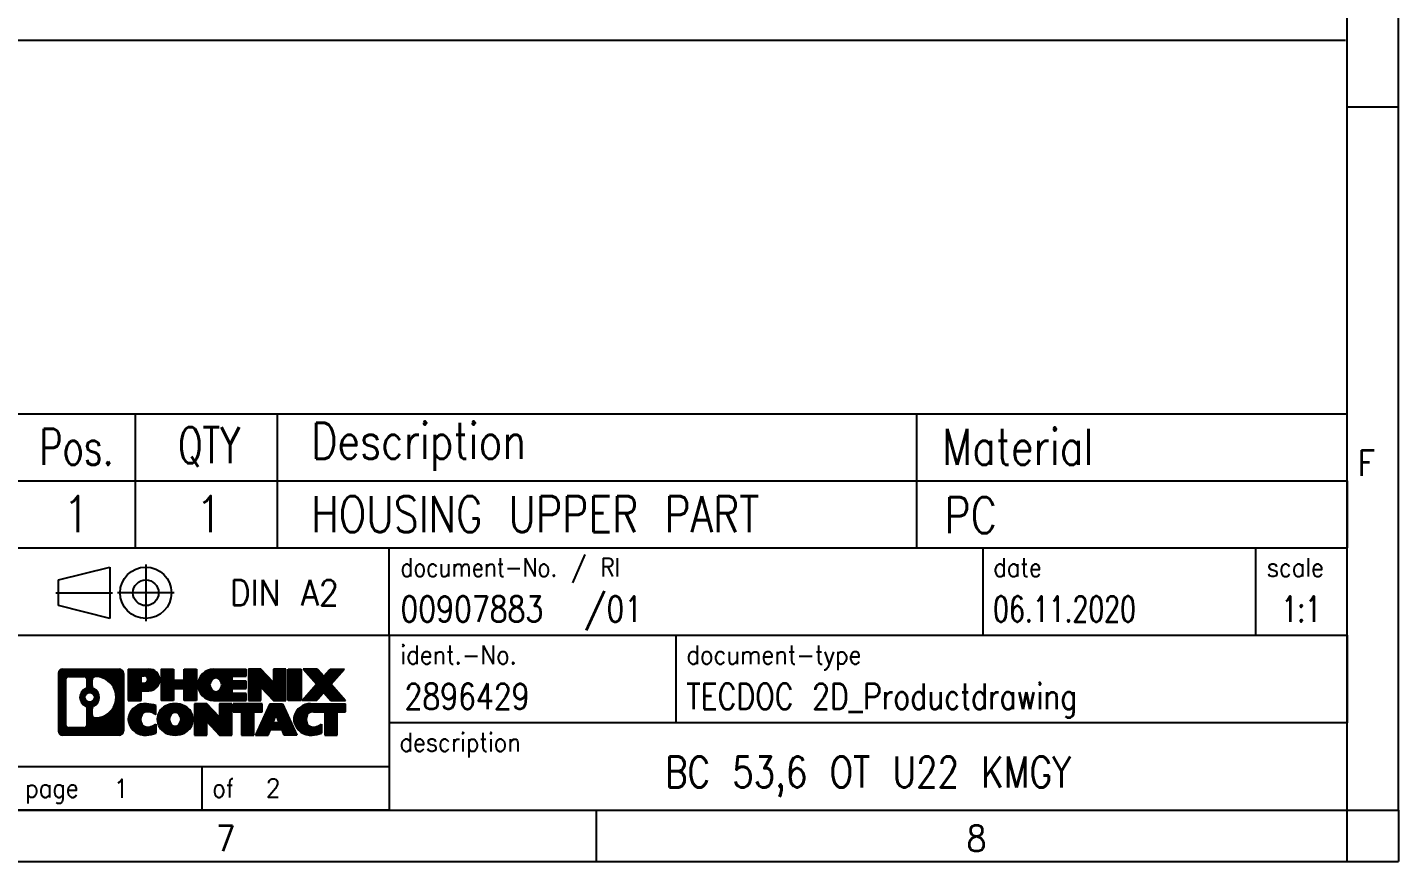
# Model space of a CAD drawing. Header units: millimetres. Extents: x -237 to 357, y 207 to 627.
# Drawn here: x 223.7 to 357, y 207.2 to 288.3 of the extents above; entities that cross this region are included whole.
import ezdxf

# ---------------------------------------------------------------- set-up
doc = ezdxf.new("R2010")
doc.units = ezdxf.units.MM
doc.linetypes.add('DOT_CENTER', pattern=[14, 12, -1, 0, -1])
doc.linetypes.add('PHANTOM', pattern=[13, 10, -1, 0, -1, 0, -1])
doc.layers.add('1', color=7, linetype='Continuous')
doc.styles.add('CONVERTER_11', font='txt.shx', dxfattribs={"width": 0.9})
doc.styles.add('CONVERTER_12', font='txt.shx', dxfattribs={"width": 0.81})
doc.styles.add('CONVERTER_13', font='txt.shx', dxfattribs={"width": 0.72})
doc.styles.add('CONVERTER_14', font='txt.shx', dxfattribs={"width": 0.855})
pattern_1 = [(45, (62.7811309658083, -72.3161373035813), (-0.1414213562373095, 0), [])]

# ---------------------------------------------------------------- blocks, each defined once
blk = doc.blocks.new('_punkt__1', base_point=(351.9950673351088, 212.2254943823381))
at = {"layer": '1', "color": 2, "linetype": 'Continuous'}
for p, q in [((351.9950673351088, 207.225494382338), (351.9950673351072, 212.2254943823381)), ((351.9950673351072, 212.2254943823381), (356.9950673351061, 212.2254943823381))]:
    blk.add_line(p, q, dxfattribs=at)
blk = doc.blocks.new('_rahmen__2', base_point=(351.9950673351088, 207.225494382338))
at = {"layer": '1', "linetype": 'Continuous'}
h = blk.add_hatch(dxfattribs=at)
h.set_pattern_fill('CUSTOM4', color=2, scale=0.1, angle=45, pattern_type=2)
h.set_pattern_definition(pattern_1)
edge = h.paths.add_edge_path()
edge.add_arc((227.1111623103042, 225.5077497669378), 0.4242446153837989, 90, 180)
edge.add_line((226.6869176949214, 225.5077497669378), (226.6869176949214, 219.9432389977376))
edge.add_arc((227.1111623103042, 219.9432389977376), 0.4242446153828041, 180, 270)
edge.add_line((227.1111623103042, 219.5189943823543), (232.5844744010211, 219.5189943823543))
edge.add_arc((232.5844744010211, 219.9432389977376), 0.4242446153833157, 270, 360)
edge.add_line((233.0087190164049, 219.9432389977376), (233.0087190164049, 225.5077497669378))
edge.add_arc((232.5844744010211, 225.5077497669378), 0.4242446153837989, 0, 90)
edge.add_line((232.5844744010211, 225.9319943823216), (227.1111623103042, 225.9319943823216))
edge = h.paths.add_edge_path(flags=16)
edge.add_line((227.7050569870507, 220.2315499379112), (229.1808902480603, 220.2315499379112))
edge.add_arc((229.1808902480603, 220.5472668609879), 0.3157169230766783, 270, 360)
edge.add_line((229.4966071711369, 220.5472668609879), (229.4966071711369, 222.0780377925196))
edge.add_arc((229.1808902480603, 222.0780377925196), 0.315716923076593, 0, 64.80558935143969)
edge.add_arc((229.7034746956353, 223.1888675385823), 0.9118975235575784, 115.19441064852339, 244.8055893514918, ccw=False)
edge.add_arc((229.1808902480603, 224.2996972846445), 0.3157169230761823, 295.1944106485515, 360)
edge.add_line((229.4966071711369, 224.2996972846445), (229.4966071711369, 224.903721903705))
edge.add_arc((229.1808902480603, 224.903721903705), 0.315716923076593, 0, 90)
edge.add_line((229.1808902480603, 225.2194388267812), (227.7050569870507, 225.2194388267812))
edge.add_arc((227.7050569870507, 224.903721903705), 0.3157169230761951, 90, 180)
edge.add_line((227.3893400639751, 224.903721903705), (227.3893400639751, 220.5472668609879))
edge.add_arc((227.7050569870507, 220.5472668609879), 0.3157169230755983, 180, 270)
edge = h.paths.add_edge_path(flags=16)
edge.add_arc((229.7545629754945, 223.1888675385823), 0.9118481501445077, 295.3740086781829, 424.6259913218018)
edge.add_arc((230.2806056735824, 224.2980091385501), 0.3157169230766783, 180, 244.6259913216646, ccw=False)
edge.add_line((229.9648887505057, 224.2980091385501), (229.9648887505057, 224.9035444270569))
edge.add_arc((230.2806056735824, 224.9035444270569), 0.3157169230760711, 90.18896704254593, 180, ccw=False)
edge.add_arc((230.2862218088924, 223.2007094794878), 2.018561131933266, -90.18896704241422, 90.18896704241422, ccw=False)
edge.add_arc((230.2806056735824, 221.4978745319188), 0.3157169230766783, 180, 269.81103295745413, ccw=False)
edge.add_line((229.9648887505057, 221.4978745319188), (229.9648887505057, 222.0797259386139))
edge.add_arc((230.2806056735824, 222.0797259386139), 0.3157169230764584, 115.37400867833551, 180, ccw=False)
edge = h.paths.add_edge_path(flags=16)
edge.add_arc((229.7307479608218, 223.1888675385823), 0.4709789327785074, 0, 360)
h = blk.add_hatch(dxfattribs=at)
h.set_pattern_fill('CUSTOM5', color=2, scale=0.1, angle=45, pattern_type=2)
h.set_pattern_definition(pattern_1)
edge = h.paths.add_edge_path()
edge.add_arc((227.1111623103042, 225.5077497669378), 0.4242446153837989, 90, 180)
edge.add_line((226.6869176949214, 225.5077497669378), (226.6869176949214, 219.9432389977376))
edge.add_arc((227.1111623103042, 219.9432389977376), 0.4242446153828041, 180, 270)
edge.add_line((227.1111623103042, 219.5189943823543), (232.5844744010211, 219.5189943823543))
edge.add_arc((232.5844744010211, 219.9432389977376), 0.4242446153833157, 270, 360)
edge.add_line((233.0087190164049, 219.9432389977376), (233.0087190164049, 225.5077497669378))
edge.add_arc((232.5844744010211, 225.5077497669378), 0.4242446153837989, 0, 90)
edge.add_line((232.5844744010211, 225.9319943823216), (227.1111623103042, 225.9319943823216))
edge = h.paths.add_edge_path(flags=16)
edge.add_line((227.7050569870507, 220.2315499379112), (229.1808902480603, 220.2315499379112))
edge.add_arc((229.1808902480603, 220.5472668609879), 0.3157169230766783, 270, 360)
edge.add_line((229.4966071711369, 220.5472668609879), (229.4966071711369, 222.0780377925196))
edge.add_arc((229.1808902480603, 222.0780377925196), 0.315716923076593, 0, 64.80558935143969)
edge.add_arc((229.7034746956353, 223.1888675385823), 0.9118975235575784, 115.19441064852339, 244.8055893514918, ccw=False)
edge.add_arc((229.1808902480603, 224.2996972846445), 0.3157169230761823, 295.1944106485515, 360)
edge.add_line((229.4966071711369, 224.2996972846445), (229.4966071711369, 224.903721903705))
edge.add_arc((229.1808902480603, 224.903721903705), 0.315716923076593, 0, 90)
edge.add_line((229.1808902480603, 225.2194388267812), (227.7050569870507, 225.2194388267812))
edge.add_arc((227.7050569870507, 224.903721903705), 0.3157169230761951, 90, 180)
edge.add_line((227.3893400639751, 224.903721903705), (227.3893400639751, 220.5472668609879))
edge.add_arc((227.7050569870507, 220.5472668609879), 0.3157169230755983, 180, 270)
edge = h.paths.add_edge_path(flags=16)
edge.add_arc((229.7545629754945, 223.1888675385823), 0.9118481501445077, 295.3740086781829, 424.6259913218018)
edge.add_arc((230.2806056735824, 224.2980091385501), 0.3157169230766783, 180, 244.6259913216646, ccw=False)
edge.add_line((229.9648887505057, 224.2980091385501), (229.9648887505057, 224.9035444270569))
edge.add_arc((230.2806056735824, 224.9035444270569), 0.3157169230760711, 90.18896704254593, 180, ccw=False)
edge.add_arc((230.2862218088924, 223.2007094794878), 2.018561131933266, -90.18896704241422, 90.18896704241422, ccw=False)
edge.add_arc((230.2806056735824, 221.4978745319188), 0.3157169230766783, 180, 269.81103295745413, ccw=False)
edge.add_line((229.9648887505057, 221.4978745319188), (229.9648887505057, 222.0797259386139))
edge.add_arc((230.2806056735824, 222.0797259386139), 0.3157169230764584, 115.37400867833551, 180, ccw=False)
edge = h.paths.add_edge_path(flags=16)
edge.add_arc((229.7307479608218, 223.1888675385823), 0.4709789327785074, 0, 360)
h = blk.add_hatch(dxfattribs=at)
h.set_pattern_fill('CUSTOM10', color=2, scale=0.1, angle=45, pattern_type=2)
h.set_pattern_definition(pattern_1)
edge = h.paths.add_edge_path()
edge.add_line((233.4858360972718, 225.9319943823398), (233.4858360972718, 222.8781848585286))
edge.add_line((233.4858360972718, 222.8781848585286), (234.7263405075258, 222.8781848585286))
edge.add_line((234.7263405075258, 222.8781848585286), (234.7263405075258, 223.8212630996724))
edge.add_line((234.7263405075258, 223.8212630996724), (235.4851080953062, 223.8212630996724))
edge.add_arc((235.4851080953062, 224.8766287410061), 1.055365641333708, 270, 450)
edge.add_line((235.4851080953062, 225.9319943823398), (233.4858360972718, 225.9319943823398))
edge = h.paths.add_edge_path(flags=16)
edge.add_line((235.0436355690678, 225.2688885368997), (234.7263405075258, 225.2688885368997))
edge.add_line((234.7263405075258, 225.2688885368997), (234.7263405075258, 224.5631608875574))
edge.add_line((234.7263405075258, 224.5631608875574), (235.0436355690678, 224.5631608875574))
edge.add_arc((235.0436355690678, 224.9160247122286), 0.3528638246712035, 270, 450)
h = blk.add_hatch(dxfattribs=at)
h.set_pattern_fill('CUSTOM11', color=2, scale=0.1, angle=45, pattern_type=2)
h.set_pattern_definition(pattern_1)
edge = h.paths.add_edge_path()
edge.add_line((233.4858360972718, 225.9319943823398), (233.4858360972718, 222.8781848585286))
edge.add_line((233.4858360972718, 222.8781848585286), (234.7263405075258, 222.8781848585286))
edge.add_line((234.7263405075258, 222.8781848585286), (234.7263405075258, 223.8212630996724))
edge.add_line((234.7263405075258, 223.8212630996724), (235.4851080953062, 223.8212630996724))
edge.add_arc((235.4851080953062, 224.8766287410061), 1.055365641333708, 270, 450)
edge.add_line((235.4851080953062, 225.9319943823398), (233.4858360972718, 225.9319943823398))
edge = h.paths.add_edge_path(flags=16)
edge.add_line((235.0436355690678, 225.2688885368997), (234.7263405075258, 225.2688885368997))
edge.add_line((234.7263405075258, 225.2688885368997), (234.7263405075258, 224.5631608875574))
edge.add_line((234.7263405075258, 224.5631608875574), (235.0436355690678, 224.5631608875574))
edge.add_arc((235.0436355690678, 224.9160247122286), 0.3528638246712035, 270, 450)
h = blk.add_hatch(dxfattribs=at)
h.set_pattern_fill('CUSTOM24', color=2, scale=0.1, angle=45, pattern_type=2)
h.set_pattern_definition(pattern_1)
h.paths.add_polyline_path([(240.1177635213199, 225.9319943823398), (240.1177635213199, 222.8781848585286), (238.9249708191535, 222.8781848585286), (238.9249708191535, 224.0124569673724), (237.875313241246, 224.0124569673724), (237.875313241246, 222.8781848585286), (236.6825205390795, 222.8781848585286), (236.6825205390795, 225.9319943823398), (237.875313241246, 225.9319943823398), (237.875313241246, 224.8631610490052), (238.9249708191535, 224.8631610490052), (238.9249708191535, 225.9319943823398)])
h = blk.add_hatch(dxfattribs=at)
h.set_pattern_fill('CUSTOM25', color=2, scale=0.1, angle=45, pattern_type=2)
h.set_pattern_definition(pattern_1)
h.paths.add_polyline_path([(240.1177635213199, 225.9319943823398), (240.1177635213199, 222.8781848585286), (238.9249708191535, 222.8781848585286), (238.9249708191535, 224.0124569673724), (237.875313241246, 224.0124569673724), (237.875313241246, 222.8781848585286), (236.6825205390795, 222.8781848585286), (236.6825205390795, 225.9319943823398), (237.875313241246, 225.9319943823398), (237.875313241246, 224.8631610490052), (238.9249708191535, 224.8631610490052), (238.9249708191535, 225.9319943823398)])
h = blk.add_hatch(dxfattribs=at)
h.set_pattern_fill('CUSTOM6', color=2, scale=0.1, angle=45, pattern_type=2)
h.set_pattern_definition(pattern_1)
edge = h.paths.add_edge_path()
edge.add_arc((241.7863263142936, 224.405089620434), 1.526904761905797, 90, 270)
edge.add_line((241.7863263142936, 222.8781848585286), (244.9366460380745, 222.8781848585286))
edge.add_line((244.9366460380745, 222.8781848585286), (244.9366460380745, 223.5761984639711))
edge.add_line((244.9366460380745, 223.5761984639711), (243.6007182116469, 223.5761984639711))
edge.add_line((243.6007182116469, 223.5761984639711), (243.6007182116469, 224.0560828177128))
edge.add_line((243.6007182116469, 224.0560828177128), (244.9366460380745, 224.0560828177128))
edge.add_line((244.9366460380745, 224.0560828177128), (244.9366460380745, 224.7540964231552))
edge.add_line((244.9366460380745, 224.7540964231552), (243.6007182116469, 224.7540964231552))
edge.add_line((243.6007182116469, 224.7540964231552), (243.6007182116469, 225.2339807768969))
edge.add_line((243.6007182116469, 225.2339807768969), (244.9366460380745, 225.2339807768969))
edge.add_line((244.9366460380745, 225.2339807768969), (244.9366460380745, 225.9319943823398))
edge.add_line((244.9366460380745, 225.9319943823398), (241.7863263142936, 225.9319943823398))
edge = h.paths.add_edge_path(flags=16)
edge.add_arc((242.202338360805, 224.405089620434), 0.7717997786796198, 141.8795802028454, 218.1204197971612)
edge.add_arc((242.0025983244588, 224.2483584423135), 0.5179085730135266, 218.1204197971433, 321.8795802028489)
edge.add_arc((241.8028582881125, 224.405089620434), 0.77179977867969, 321.8795802028388, 398.1204197971546)
edge.add_arc((242.0025983244588, 224.5618207985544), 0.5179085730134372, 38.12041979715111, 141.8795802028567)
h = blk.add_hatch(dxfattribs=at)
h.set_pattern_fill('CUSTOM7', color=2, scale=0.1, angle=45, pattern_type=2)
h.set_pattern_definition(pattern_1)
edge = h.paths.add_edge_path()
edge.add_arc((241.7863263142936, 224.405089620434), 1.526904761905797, 90, 270)
edge.add_line((241.7863263142936, 222.8781848585286), (244.9366460380745, 222.8781848585286))
edge.add_line((244.9366460380745, 222.8781848585286), (244.9366460380745, 223.5761984639711))
edge.add_line((244.9366460380745, 223.5761984639711), (243.6007182116469, 223.5761984639711))
edge.add_line((243.6007182116469, 223.5761984639711), (243.6007182116469, 224.0560828177128))
edge.add_line((243.6007182116469, 224.0560828177128), (244.9366460380745, 224.0560828177128))
edge.add_line((244.9366460380745, 224.0560828177128), (244.9366460380745, 224.7540964231552))
edge.add_line((244.9366460380745, 224.7540964231552), (243.6007182116469, 224.7540964231552))
edge.add_line((243.6007182116469, 224.7540964231552), (243.6007182116469, 225.2339807768969))
edge.add_line((243.6007182116469, 225.2339807768969), (244.9366460380745, 225.2339807768969))
edge.add_line((244.9366460380745, 225.2339807768969), (244.9366460380745, 225.9319943823398))
edge.add_line((244.9366460380745, 225.9319943823398), (241.7863263142936, 225.9319943823398))
edge = h.paths.add_edge_path(flags=16)
edge.add_arc((242.202338360805, 224.405089620434), 0.7717997786796198, 141.8795802028454, 218.1204197971612)
edge.add_arc((242.0025983244588, 224.2483584423135), 0.5179085730135266, 218.1204197971433, 321.8795802028489)
edge.add_arc((241.8028582881125, 224.405089620434), 0.77179977867969, 321.8795802028388, 398.1204197971546)
edge.add_arc((242.0025983244588, 224.5618207985544), 0.5179085730134372, 38.12041979715111, 141.8795802028567)
h = blk.add_hatch(dxfattribs=at)
h.set_pattern_fill('CUSTOM20', color=2, scale=0.1, angle=45, pattern_type=2)
h.set_pattern_definition(pattern_1)
h.paths.add_polyline_path([(246.3679972806739, 225.9319943823398), (245.1752045785075, 225.9319943823398), (245.1752045785075, 222.8781848585286), (246.3679972806739, 222.8781848585286), (246.3679972806739, 224.1869603687333), (247.6085016909279, 222.8781848585286), (248.8012943930946, 222.8781848585286), (248.8012943930946, 225.9319943823398), (247.6085016909279, 225.9319943823398), (247.6085016909279, 224.6232188721346)])
h = blk.add_hatch(dxfattribs=at)
h.set_pattern_fill('CUSTOM21', color=2, scale=0.1, angle=45, pattern_type=2)
h.set_pattern_definition(pattern_1)
h.paths.add_polyline_path([(246.3679972806739, 225.9319943823398), (245.1752045785075, 225.9319943823398), (245.1752045785075, 222.8781848585286), (246.3679972806739, 222.8781848585286), (246.3679972806739, 224.1869603687333), (247.6085016909279, 222.8781848585286), (248.8012943930946, 222.8781848585286), (248.8012943930946, 225.9319943823398), (247.6085016909279, 225.9319943823398), (247.6085016909279, 224.6232188721346)])
h = blk.add_hatch(dxfattribs=at)
h.set_pattern_fill('CUSTOM14', color=2, scale=0.1, angle=45, pattern_type=2)
h.set_pattern_definition(pattern_1)
h.paths.add_polyline_path([(250.2803573437814, 225.9319943823398), (250.2803573437814, 222.8781848585286), (249.0398529335284, 222.8781848585286), (249.0398529335284, 225.9319943823398)])
h = blk.add_hatch(dxfattribs=at)
h.set_pattern_fill('CUSTOM15', color=2, scale=0.1, angle=45, pattern_type=2)
h.set_pattern_definition(pattern_1)
h.paths.add_polyline_path([(250.2803573437814, 225.9319943823398), (250.2803573437814, 222.8781848585286), (249.0398529335284, 222.8781848585286), (249.0398529335284, 225.9319943823398)])
h = blk.add_hatch(dxfattribs=at)
h.set_pattern_fill('CUSTOM12', color=2, scale=0.1, angle=45, pattern_type=2)
h.set_pattern_definition(pattern_1)
h.paths.add_polyline_path([(253.1001192917049, 225.9319943823398), (254.5028435094521, 225.9319943823398), (253.2003138786856, 224.4590438523036), (254.5982669256259, 222.8781848585286), (253.1955427078776, 222.8781848585286), (252.4989517698122, 223.6659166438223), (251.8023608317464, 222.8781848585286), (250.3996366139983, 222.8781848585286), (251.7975896609385, 224.4590438523036), (250.495060030171, 225.9319943823398), (251.8977842479203, 225.9319943823398), (252.4989517698122, 225.2521710607843)])
h = blk.add_hatch(dxfattribs=at)
h.set_pattern_fill('CUSTOM13', color=2, scale=0.1, angle=45, pattern_type=2)
h.set_pattern_definition(pattern_1)
h.paths.add_polyline_path([(253.1001192917049, 225.9319943823398), (254.5028435094521, 225.9319943823398), (253.2003138786856, 224.4590438523036), (254.5982669256259, 222.8781848585286), (253.1955427078776, 222.8781848585286), (252.4989517698122, 223.6659166438223), (251.8023608317464, 222.8781848585286), (250.3996366139983, 222.8781848585286), (251.7975896609385, 224.4590438523036), (250.495060030171, 225.9319943823398), (251.8977842479203, 225.9319943823398), (252.4989517698122, 225.2521710607843)])
h = blk.add_hatch(dxfattribs=at)
h.set_pattern_fill('CUSTOM0', color=2, scale=0.1, angle=45, pattern_type=2)
h.set_pattern_definition(pattern_1)
edge = h.paths.add_edge_path()
edge.add_arc((234.6914920842816, 221.0458991442596), 1.205656168391017, 164.9381082228844, 195.0618917770935)
edge.add_arc((235.1106199277444, 221.1586895062944), 1.63969512393949, 195.0618917770876, 275.1581447696365)
edge.add_arc((234.8217638330085, 224.358580089516), 4.852596863498159, 275.158144769624, 285.9799912583529)
edge.add_line((236.1576917501263, 219.6934977837152), (236.1576917501263, 220.5660147905184))
edge.add_arc((234.9796367081013, 222.4563655096683), 2.227384008972773, 288.44807611813326, 301.9309089499618, ccw=False)
edge.add_arc((235.3978044417621, 221.2028197336311), 0.9059297849848593, 246.6277221118753, 288.44807611816015, ccw=False)
edge.add_arc((235.2413644090601, 220.8408277149211), 0.5115800601948034, 208.5214732576956, 246.6277221118319, ccw=False)
edge.add_arc((235.6187216671405, 221.0458991442596), 0.9410597353333294, 151.4785267422694, 208.5214732577048, ccw=False)
edge.add_arc((235.2413644090601, 221.2509705735986), 0.5115800601948293, 113.37227788819459, 151.4785267423044, ccw=False)
edge.add_arc((235.3978044417621, 220.888978554888), 0.9059297849854128, 71.55192388185338, 113.3722778881247, ccw=False)
edge.add_arc((234.9796367081013, 219.6354327788515), 2.227384008973441, 58.06909105003672, 71.55192388186651, ccw=False)
edge.add_line((236.1576917501263, 221.5257834980013), (236.1576917501263, 222.3983005048046))
edge.add_arc((234.8217638330085, 217.7332181990037), 4.852596863498095, 74.02000874164747, 84.84185523037608)
edge.add_arc((235.1106199277444, 220.9331087822247), 1.639695123940499, 84.84185523036533, 164.9381082228923)
h = blk.add_hatch(dxfattribs=at)
h.set_pattern_fill('CUSTOM1', color=2, scale=0.1, angle=45, pattern_type=2)
h.set_pattern_definition(pattern_1)
edge = h.paths.add_edge_path()
edge.add_arc((234.6914920842816, 221.0458991442596), 1.205656168391017, 164.9381082228844, 195.0618917770935)
edge.add_arc((235.1106199277444, 221.1586895062944), 1.63969512393949, 195.0618917770876, 275.1581447696365)
edge.add_arc((234.8217638330085, 224.358580089516), 4.852596863498159, 275.158144769624, 285.9799912583529)
edge.add_line((236.1576917501263, 219.6934977837152), (236.1576917501263, 220.5660147905184))
edge.add_arc((234.9796367081013, 222.4563655096683), 2.227384008972773, 288.44807611813326, 301.9309089499618, ccw=False)
edge.add_arc((235.3978044417621, 221.2028197336311), 0.9059297849848593, 246.6277221118753, 288.44807611816015, ccw=False)
edge.add_arc((235.2413644090601, 220.8408277149211), 0.5115800601948034, 208.5214732576956, 246.6277221118319, ccw=False)
edge.add_arc((235.6187216671405, 221.0458991442596), 0.9410597353333294, 151.4785267422694, 208.5214732577048, ccw=False)
edge.add_arc((235.2413644090601, 221.2509705735986), 0.5115800601948293, 113.37227788819459, 151.4785267423044, ccw=False)
edge.add_arc((235.3978044417621, 220.888978554888), 0.9059297849854128, 71.55192388185338, 113.3722778881247, ccw=False)
edge.add_arc((234.9796367081013, 219.6354327788515), 2.227384008973441, 58.06909105003672, 71.55192388186651, ccw=False)
edge.add_line((236.1576917501263, 221.5257834980013), (236.1576917501263, 222.3983005048046))
edge.add_arc((234.8217638330085, 217.7332181990037), 4.852596863498095, 74.02000874164747, 84.84185523037608)
edge.add_arc((235.1106199277444, 220.9331087822247), 1.639695123940499, 84.84185523036533, 164.9381082228923)
h = blk.add_hatch(dxfattribs=at)
h.set_pattern_fill('CUSTOM8', color=2, scale=0.1, angle=45, pattern_type=2)
h.set_pattern_definition(pattern_1)
edge = h.paths.add_edge_path()
edge.add_arc((237.7607109518319, 221.0458991442596), 1.45803408365149, 117.5481481756624, 242.4518518243375)
edge.add_arc((238.0416508436653, 221.5844741545629), 2.065479772208561, 242.4518518243374, 297.5481481756871)
edge.add_arc((238.3225907354985, 221.0458991442596), 1.458034083652055, 297.548148175705, 422.451851824295)
edge.add_arc((238.0416508436653, 220.5073241339568), 2.065479772208568, 62.45185182430637, 117.5481481756692)
edge = h.paths.add_edge_path(flags=16)
edge.add_arc((238.0416508436653, 221.2026303223801), 0.517908573013228, 38.12041979715728, 141.8795802028641)
edge.add_arc((238.2413908800114, 221.0458991442596), 0.7717997786795526, 141.8795802028415, 218.1204197971585)
edge.add_arc((238.0416508436653, 220.8891679661396), 0.5179085730137722, 218.120419797178, 321.8795802028006)
edge.add_arc((237.8419108073189, 221.0458991442596), 0.7717997786795526, 321.8795802028415, 398.1204197971585)
h = blk.add_hatch(dxfattribs=at)
h.set_pattern_fill('CUSTOM9', color=2, scale=0.1, angle=45, pattern_type=2)
h.set_pattern_definition(pattern_1)
edge = h.paths.add_edge_path()
edge.add_arc((237.7607109518319, 221.0458991442596), 1.45803408365149, 117.5481481756624, 242.4518518243375)
edge.add_arc((238.0416508436653, 221.5844741545629), 2.065479772208561, 242.4518518243374, 297.5481481756871)
edge.add_arc((238.3225907354985, 221.0458991442596), 1.458034083652055, 297.548148175705, 422.451851824295)
edge.add_arc((238.0416508436653, 220.5073241339568), 2.065479772208568, 62.45185182430637, 117.5481481756692)
edge = h.paths.add_edge_path(flags=16)
edge.add_arc((238.0416508436653, 221.2026303223801), 0.517908573013228, 38.12041979715728, 141.8795802028641)
edge.add_arc((238.2413908800114, 221.0458991442596), 0.7717997786795526, 141.8795802028415, 218.1204197971585)
edge.add_arc((238.0416508436653, 220.8891679661396), 0.5179085730137722, 218.120419797178, 321.8795802028006)
edge.add_arc((237.8419108073189, 221.0458991442596), 0.7717997786795526, 321.8795802028415, 398.1204197971585)
h = blk.add_hatch(dxfattribs=at)
h.set_pattern_fill('CUSTOM22', color=2, scale=0.1, angle=45, pattern_type=2)
h.set_pattern_definition(pattern_1)
h.paths.add_polyline_path([(241.1195584602554, 222.5728039061654), (239.9267657580878, 222.5728039061654), (239.9267657580878, 219.5189943823543), (241.1195584602554, 219.5189943823543), (241.1195584602554, 220.8277698925589), (242.3600628705082, 219.5189943823543), (243.5528555726747, 219.5189943823543), (243.5528555726747, 222.5728039061654), (242.3600628705082, 222.5728039061654), (242.3600628705082, 221.2640283959603)])
h = blk.add_hatch(dxfattribs=at)
h.set_pattern_fill('CUSTOM23', color=2, scale=0.1, angle=45, pattern_type=2)
h.set_pattern_definition(pattern_1)
h.paths.add_polyline_path([(241.1195584602554, 222.5728039061654), (239.9267657580878, 222.5728039061654), (239.9267657580878, 219.5189943823543), (241.1195584602554, 219.5189943823543), (241.1195584602554, 220.8277698925589), (242.3600628705082, 219.5189943823543), (243.5528555726747, 219.5189943823543), (243.5528555726747, 222.5728039061654), (242.3600628705082, 222.5728039061654), (242.3600628705082, 221.2640283959603)])
h = blk.add_hatch(dxfattribs=at)
h.set_pattern_fill('CUSTOM18', color=2, scale=0.1, angle=45, pattern_type=2)
h.set_pattern_definition(pattern_1)
h.paths.add_polyline_path([(243.6959906969348, 222.5728039061654), (243.6959906969348, 221.7875386000418), (244.5070897344094, 221.7875386000418), (244.5070897344094, 219.5189943823543), (245.6998824365759, 219.5189943823543), (245.6998824365759, 221.7875386000418), (246.5109814740484, 221.7875386000418), (246.5109814740484, 222.5728039061654)])
h = blk.add_hatch(dxfattribs=at)
h.set_pattern_fill('CUSTOM19', color=2, scale=0.1, angle=45, pattern_type=2)
h.set_pattern_definition(pattern_1)
h.paths.add_polyline_path([(243.6959906969348, 222.5728039061654), (243.6959906969348, 221.7875386000418), (244.5070897344094, 221.7875386000418), (244.5070897344094, 219.5189943823543), (245.6998824365759, 219.5189943823543), (245.6998824365759, 221.7875386000418), (246.5109814740484, 221.7875386000418), (246.5109814740484, 222.5728039061654)])
h = blk.add_hatch(dxfattribs=at)
h.set_pattern_fill('CUSTOM16', color=2, scale=0.1, angle=45, pattern_type=2)
h.set_pattern_definition(pattern_1)
h.paths.add_polyline_path([(249.8899133402494, 219.5189943823543), (248.6494089299955, 219.5189943823543), (248.4379288765197, 220.0599549265722), (247.3054872998458, 220.0599549265722), (247.09400724637, 219.5189943823543), (245.8535028361171, 219.5189943823543), (247.2514558830563, 222.5728039061654), (248.491960293309, 222.5728039061654)])
h.paths.add_polyline_path([(247.5715428509909, 220.7405181918788), (248.1718733253734, 220.7405181918788), (247.8717080881832, 221.5083331578655)], flags=16)
h = blk.add_hatch(dxfattribs=at)
h.set_pattern_fill('CUSTOM17', color=2, scale=0.1, angle=45, pattern_type=2)
h.set_pattern_definition(pattern_1)
h.paths.add_polyline_path([(249.8899133402494, 219.5189943823543), (248.6494089299955, 219.5189943823543), (248.4379288765197, 220.0599549265722), (247.3054872998458, 220.0599549265722), (247.09400724637, 219.5189943823543), (245.8535028361171, 219.5189943823543), (247.2514558830563, 222.5728039061654), (248.491960293309, 222.5728039061654)])
h.paths.add_polyline_path([(247.5715428509909, 220.7405181918788), (248.1718733253734, 220.7405181918788), (247.8717080881832, 221.5083331578655)], flags=16)
h = blk.add_hatch(dxfattribs=at)
h.set_pattern_fill('CUSTOM2', color=2, scale=0.1, angle=45, pattern_type=2)
h.set_pattern_definition(pattern_1)
edge = h.paths.add_edge_path()
edge.add_arc((251.2133214069973, 220.9331087822247), 1.639695123940186, 90, 164.9381082229006)
edge.add_arc((250.7941935635356, 221.0458991442596), 1.205656168392965, 164.9381082229093, 195.0618917770959)
edge.add_arc((251.2133214069973, 221.1586895062944), 1.639695123940523, 195.0618917770995, 275.1581447696762)
edge.add_arc((250.9244653122614, 224.358580089516), 4.852596863498861, 275.1581447696373, 285.9799912583387)
edge.add_line((252.2603932293781, 219.6934977837146), (252.2603932293781, 220.5660147905179))
edge.add_arc((251.0823381873542, 222.4563655096677), 2.227384008972773, 288.44807611813326, 301.93090894993935, ccw=False)
edge.add_arc((251.5005059210162, 221.2028197336311), 0.9059297849852991, 246.6277221118109, 288.44807611807494, ccw=False)
edge.add_arc((251.344065888313, 220.8408277149211), 0.511580060196008, 208.5214732576838, 246.6277221118437, ccw=False)
edge.add_arc((251.7214231463944, 221.0458991442596), 0.9410597353348924, 151.4785267423624, 208.5214732576695, ccw=False)
edge.add_arc((251.344065888313, 221.2509705735986), 0.5115800601944143, 109.33714321948531, 151.4785267424225, ccw=False)
edge.add_arc((251.4907358864167, 220.8330155932157), 0.9545230068261219, 90, 109.33714321943151, ccw=False)
edge.add_line((251.4907358864167, 221.7875386000418), (252.5943751859848, 221.7875386000418))
edge.add_line((252.5943751859848, 221.7875386000418), (252.5943751859848, 219.5189943823543))
edge.add_line((252.5943751859848, 219.5189943823543), (253.7871678881525, 219.5189943823543))
edge.add_line((253.7871678881525, 219.5189943823543), (253.7871678881525, 221.7875386000418))
edge.add_line((253.7871678881525, 221.7875386000418), (254.5982669256259, 221.7875386000418))
edge.add_line((254.5982669256259, 221.7875386000418), (254.5982669256259, 222.5728039061654))
edge.add_line((254.5982669256259, 222.5728039061654), (251.2133214069973, 222.5728039061649))
h = blk.add_hatch(dxfattribs=at)
h.set_pattern_fill('CUSTOM3', color=2, scale=0.1, angle=45, pattern_type=2)
h.set_pattern_definition(pattern_1)
edge = h.paths.add_edge_path()
edge.add_arc((251.2133214069973, 220.9331087822247), 1.639695123940186, 90, 164.9381082229006)
edge.add_arc((250.7941935635356, 221.0458991442596), 1.205656168392965, 164.9381082229093, 195.0618917770959)
edge.add_arc((251.2133214069973, 221.1586895062944), 1.639695123940523, 195.0618917770995, 275.1581447696762)
edge.add_arc((250.9244653122614, 224.358580089516), 4.852596863498861, 275.1581447696373, 285.9799912583387)
edge.add_line((252.2603932293781, 219.6934977837146), (252.2603932293781, 220.5660147905179))
edge.add_arc((251.0823381873542, 222.4563655096677), 2.227384008972773, 288.44807611813326, 301.93090894993935, ccw=False)
edge.add_arc((251.5005059210162, 221.2028197336311), 0.9059297849852991, 246.6277221118109, 288.44807611807494, ccw=False)
edge.add_arc((251.344065888313, 220.8408277149211), 0.511580060196008, 208.5214732576838, 246.6277221118437, ccw=False)
edge.add_arc((251.7214231463944, 221.0458991442596), 0.9410597353348924, 151.4785267423624, 208.5214732576695, ccw=False)
edge.add_arc((251.344065888313, 221.2509705735986), 0.5115800601944143, 109.33714321948531, 151.4785267424225, ccw=False)
edge.add_arc((251.4907358864167, 220.8330155932157), 0.9545230068261219, 90, 109.33714321943151, ccw=False)
edge.add_line((251.4907358864167, 221.7875386000418), (252.5943751859848, 221.7875386000418))
edge.add_line((252.5943751859848, 221.7875386000418), (252.5943751859848, 219.5189943823543))
edge.add_line((252.5943751859848, 219.5189943823543), (253.7871678881525, 219.5189943823543))
edge.add_line((253.7871678881525, 219.5189943823543), (253.7871678881525, 221.7875386000418))
edge.add_line((253.7871678881525, 221.7875386000418), (254.5982669256259, 221.7875386000418))
edge.add_line((254.5982669256259, 221.7875386000418), (254.5982669256259, 222.5728039061654))
edge.add_line((254.5982669256259, 222.5728039061654), (251.2133214069973, 222.5728039061649))
at = {"color": 2, "linetype": 'Continuous'}
for p, q in [((226.6869176949214, 225.5077497669378), (226.6869176949214, 219.9432389977376)), ((227.1111623103042, 225.9319943823216), (232.5844744010211, 225.9319943823216)), ((233.0087190164049, 225.5077497669378), (233.0087190164049, 219.9432389977376)), ((233.4858360972718, 225.9319943823398), (235.4851080953062, 225.9319943823398)), ((233.4858360972718, 225.9319943823398), (233.4858360972718, 222.8781848585286)), ((236.6825205390795, 225.9319943823398), (236.6825205390795, 222.8781848585286)), ((236.6825205390795, 225.9319943823398), (237.875313241246, 225.9319943823398)), ((237.875313241246, 225.9319943823398), (237.875313241246, 224.8631610490052)), ((238.9249708191535, 224.8631610490052), (238.9249708191535, 225.9319943823398)), ((238.9249708191535, 225.9319943823398), (240.1177635213199, 225.9319943823398)), ((240.1177635213199, 225.9319943823398), (240.1177635213199, 222.8781848585286)), ((241.7863263142936, 225.9319943823398), (244.9366460380745, 225.9319943823398)), ((244.9366460380745, 225.2339807768969), (244.9366460380745, 225.9319943823398)), ((246.3679972806739, 225.9319943823398), (245.1752045785075, 225.9319943823398)), ((245.1752045785075, 225.9319943823398), (245.1752045785075, 222.8781848585286)), ((247.6085016909279, 224.6232188721346), (246.3679972806739, 225.9319943823398)), ((248.8012943930946, 225.9319943823398), (247.6085016909279, 225.9319943823398)), ((247.6085016909279, 225.9319943823398), (247.6085016909279, 224.6232188721346)), ((248.8012943930946, 222.8781848585286), (248.8012943930946, 225.9319943823398)), ((249.0398529335284, 222.8781848585286), (249.0398529335284, 225.9319943823398)), ((249.0398529335284, 225.9319943823398), (250.2803573437814, 225.9319943823398)), ((250.2803573437814, 225.9319943823398), (250.2803573437814, 222.8781848585286)), ((250.495060030171, 225.9319943823398), (251.7975896609385, 224.4590438523036)), ((251.8977842479203, 225.9319943823398), (250.495060030171, 225.9319943823398)), ((251.8977842479203, 225.9319943823398), (252.4989517698122, 225.2521710607843)), ((252.4989517698122, 225.2521710607843), (253.1001192917049, 225.9319943823398)), ((253.1001192917049, 225.9319943823398), (254.5028435094521, 225.9319943823398)), ((253.2003138786856, 224.4590438523036), (254.5028435094521, 225.9319943823398)), ((227.3893400639751, 224.903721903705), (227.3893400639751, 220.5472668609879)), ((227.7050569870507, 225.2194388267812), (229.1808902480603, 225.2194388267812)), ((229.4966071711369, 224.2996972846445), (229.4966071711369, 224.903721903705)), ((229.9648887505057, 224.2980091385501), (229.9648887505057, 224.9035444270569)), ((234.7263405075258, 224.5631608875574), (234.7263405075258, 225.2688885368997)), ((234.7263405075258, 225.2688885368997), (235.0436355690678, 225.2688885368997)), ((234.7263405075258, 224.5631608875574), (235.0436355690678, 224.5631608875574)), ((237.875313241246, 224.8631610490052), (238.9249708191535, 224.8631610490052)), ((238.9249708191535, 224.0124569673724), (237.875313241246, 224.0124569673724)), ((237.875313241246, 224.0124569673724), (237.875313241246, 222.8781848585286)), ((238.9249708191535, 222.8781848585286), (238.9249708191535, 224.0124569673724)), ((243.6007182116469, 225.2339807768969), (244.9366460380745, 225.2339807768969)), ((243.6007182116469, 224.7540964231552), (243.6007182116469, 225.2339807768969)), ((244.9366460380745, 224.7540964231552), (243.6007182116469, 224.7540964231552)), ((243.6007182116469, 223.5761984639711), (243.6007182116469, 224.0560828177128)), ((243.6007182116469, 224.0560828177128), (244.9366460380745, 224.0560828177128)), ((244.9366460380745, 224.0560828177128), (244.9366460380745, 224.7540964231552)), ((246.3679972806739, 224.1869603687333), (247.6085016909279, 222.8781848585286)), ((246.3679972806739, 222.8781848585286), (246.3679972806739, 224.1869603687333)), ((250.3996366139983, 222.8781848585286), (251.7975896609385, 224.4590438523036)), ((253.2003138786856, 224.4590438523036), (254.5982669256259, 222.8781848585286)), ((233.4858360972718, 222.8781848585286), (234.7263405075258, 222.8781848585286)), ((234.7263405075258, 222.8781848585286), (234.7263405075258, 223.8212630996724)), ((234.7263405075258, 223.8212630996724), (235.4851080953062, 223.8212630996724)), ((237.875313241246, 222.8781848585286), (236.6825205390795, 222.8781848585286)), ((240.1177635213199, 222.8781848585286), (238.9249708191535, 222.8781848585286)), ((241.7863263142936, 222.8781848585286), (244.9366460380745, 222.8781848585286)), ((244.9366460380745, 223.5761984639711), (243.6007182116469, 223.5761984639711)), ((244.9366460380745, 222.8781848585286), (244.9366460380745, 223.5761984639711)), ((245.1752045785075, 222.8781848585286), (246.3679972806739, 222.8781848585286)), ((247.6085016909279, 222.8781848585286), (248.8012943930946, 222.8781848585286)), ((250.2803573437814, 222.8781848585286), (249.0398529335284, 222.8781848585286)), ((251.8023608317464, 222.8781848585286), (250.3996366139983, 222.8781848585286)), ((251.8023608317464, 222.8781848585286), (252.4989517698122, 223.6659166438223)), ((252.4989517698122, 223.6659166438223), (253.1955427078776, 222.8781848585286)), ((253.1955427078776, 222.8781848585286), (254.5982669256259, 222.8781848585286)), ((229.4966071711369, 220.5472668609879), (229.4966071711369, 222.0780377925196)), ((229.9648887505057, 221.4978745319188), (229.9648887505057, 222.0797259386139)), ((236.1576917501263, 221.5257834980013), (236.1576917501263, 222.3983005048046)), ((241.1195584602554, 222.5728039061654), (239.9267657580878, 222.5728039061654)), ((239.9267657580878, 222.5728039061654), (239.9267657580878, 219.5189943823543)), ((242.3600628705082, 221.2640283959603), (241.1195584602554, 222.5728039061654)), ((242.3600628705082, 222.5728039061654), (242.3600628705082, 221.2640283959603)), ((243.5528555726747, 222.5728039061654), (242.3600628705082, 222.5728039061654)), ((243.5528555726747, 219.5189943823543), (243.5528555726747, 222.5728039061654)), ((243.6959906969348, 222.5728039061654), (243.6959906969348, 221.7875386000418)), ((246.5109814740484, 222.5728039061654), (243.6959906969348, 222.5728039061654)), ((243.6959906969348, 221.7875386000418), (244.5070897344094, 221.7875386000418)), ((244.5070897344094, 221.7875386000418), (244.5070897344094, 219.5189943823543)), ((245.6998824365759, 219.5189943823543), (245.6998824365759, 221.7875386000418)), ((245.6998824365759, 221.7875386000418), (246.5109814740484, 221.7875386000418)), ((247.2514558830563, 222.5728039061654), (245.8535028361171, 219.5189943823543)), ((246.5109814740484, 221.7875386000418), (246.5109814740484, 222.5728039061654)), ((247.2514558830563, 222.5728039061654), (248.491960293309, 222.5728039061654)), ((247.5715428509909, 220.7405181918788), (247.8717080881832, 221.5083331578655)), ((248.1718733253734, 220.7405181918788), (247.8717080881832, 221.5083331578655)), ((248.491960293309, 222.5728039061654), (249.8899133402494, 219.5189943823543)), ((251.2133214069973, 222.5728039061649), (254.5982669256259, 222.5728039061654)), ((251.4907358864167, 221.7875386000418), (252.5943751859848, 221.7875386000418)), ((252.5943751859848, 221.7875386000418), (252.5943751859848, 219.5189943823543)), ((253.7871678881525, 219.5189943823543), (253.7871678881525, 221.7875386000418)), ((253.7871678881525, 221.7875386000418), (254.5982669256259, 221.7875386000418)), ((254.5982669256259, 221.7875386000418), (254.5982669256259, 222.5728039061654)), ((229.1808902480603, 220.2315499379112), (227.7050569870507, 220.2315499379112)), ((236.1576917501263, 220.5660147905184), (236.1576917501263, 219.6934977837152)), ((241.1195584602554, 220.8277698925589), (242.3600628705082, 219.5189943823543)), ((241.1195584602554, 219.5189943823543), (241.1195584602554, 220.8277698925589)), ((247.09400724637, 219.5189943823543), (247.3054872998458, 220.0599549265722)), ((247.3054872998458, 220.0599549265722), (248.4379288765197, 220.0599549265722)), ((247.5715428509909, 220.7405181918788), (248.1718733253734, 220.7405181918788)), ((248.6494089299955, 219.5189943823543), (248.4379288765197, 220.0599549265722)), ((252.2603932293781, 220.5660147905179), (252.2603932293781, 219.6934977837146)), ((232.5844744010211, 219.5189943823543), (227.1111623103042, 219.5189943823543)), ((239.9267657580878, 219.5189943823543), (241.1195584602554, 219.5189943823543)), ((242.3600628705082, 219.5189943823543), (243.5528555726747, 219.5189943823543)), ((244.5070897344094, 219.5189943823543), (245.6998824365759, 219.5189943823543)), ((245.8535028361171, 219.5189943823543), (247.09400724637, 219.5189943823543)), ((249.8899133402494, 219.5189943823543), (248.6494089299955, 219.5189943823543)), ((252.5943751859848, 219.5189943823543), (253.7871678881525, 219.5189943823543))]:
    blk.add_line(p, q, dxfattribs=at)
blk.add_circle((229.7307479608218, 223.1888675385823), 0.4709789327785074, dxfattribs=at)
for centre, radius, start, end in [((227.1111623103042, 225.5077497669378), 0.4242446153837989, 90, 180), ((232.5844744010211, 225.5077497669378), 0.4242446153837989, 0, 90), ((235.4851080953062, 224.8766287410061), 1.055365641333708, 270, 90), ((241.7863263142936, 224.405089620434), 1.526904761905797, 90, 270), ((227.7050569870507, 224.903721903705), 0.3157169230761951, 90, 180), ((229.7034746956353, 223.1888675385823), 0.9118975235575784, 115.1944106485234, 244.8055893514918), ((229.1808902480603, 224.903721903705), 0.315716923076593, 0, 90), ((229.1808902480603, 224.2996972846445), 0.3157169230761823, 295.1944106485515, 0), ((230.2806056735824, 224.9035444270569), 0.3157169230760711, 90.18896704254594, 180), ((230.2806056735824, 224.2980091385501), 0.3157169230766783, 180, 244.6259913216645), ((229.7545629754945, 223.1888675385823), 0.9118481501445077, 295.3740086781829, 64.62599132180178), ((230.2862218088924, 223.2007094794878), 2.018561131933266, 269.8110329575858, 90.18896704241416), ((235.0436355690678, 224.9160247122286), 0.3528638246712035, 270, 90), ((242.202338360805, 224.405089620434), 0.7717997786796198, 141.8795802028454, 218.1204197971612), ((242.0025983244588, 224.5618207985544), 0.5179085730134372, 38.12041979715111, 141.8795802028567), ((241.8028582881125, 224.405089620434), 0.77179977867969, 321.8795802028388, 38.12041979715458), ((242.0025983244588, 224.2483584423135), 0.5179085730135266, 218.1204197971433, 321.8795802028489), ((229.1808902480603, 222.0780377925196), 0.315716923076593, 0, 64.80558935143969), ((230.2806056735824, 222.0797259386139), 0.3157169230764584, 115.3740086783354, 180), ((230.2806056735824, 221.4978745319188), 0.3157169230766783, 180, 269.8110329574541), ((234.6914920842816, 221.0458991442596), 1.205656168391017, 164.9381082228844, 195.0618917770935), ((235.1106199277444, 220.9331087822247), 1.639695123940499, 84.84185523036533, 164.9381082228923), ((235.6187216671405, 221.0458991442596), 0.9410597353333294, 151.4785267422693, 208.5214732577048), ((235.2413644090601, 221.2509705735986), 0.5115800601948293, 113.3722778881945, 151.4785267423044), ((235.3978044417621, 220.888978554888), 0.9059297849854128, 71.55192388185348, 113.3722778881247), ((234.8217638330085, 217.7332181990037), 4.852596863498095, 74.02000874164747, 84.84185523037608), ((234.9796367081013, 219.6354327788515), 2.227384008973441, 58.0690910500367, 71.55192388186653), ((237.7607109518319, 221.0458991442596), 1.45803408365149, 117.5481481756624, 242.4518518243375), ((238.0416508436653, 220.5073241339568), 2.065479772208568, 62.45185182430637, 117.5481481756692), ((238.2413908800114, 221.0458991442596), 0.7717997786795526, 141.8795802028415, 218.1204197971585), ((238.0416508436653, 221.2026303223801), 0.517908573013228, 38.12041979715728, 141.8795802028641), ((237.8419108073189, 221.0458991442596), 0.7717997786795526, 321.8795802028415, 38.1204197971585), ((238.3225907354985, 221.0458991442596), 1.458034083652055, 297.548148175705, 62.451851824295), ((250.7941935635356, 221.0458991442596), 1.205656168392965, 164.9381082229093, 195.0618917770959), ((251.2133214069973, 220.9331087822247), 1.639695123940186, 90, 164.9381082229006), ((251.7214231463944, 221.0458991442596), 0.9410597353348924, 151.4785267423624, 208.5214732576695), ((251.344065888313, 221.2509705735986), 0.5115800601944143, 109.3371432194853, 151.4785267424225), ((251.4907358864167, 220.8330155932157), 0.9545230068261219, 90, 109.3371432194314), ((227.7050569870507, 220.5472668609879), 0.3157169230755983, 180, 270), ((229.1808902480603, 220.5472668609879), 0.3157169230766783, 270, 0), ((235.1106199277444, 221.1586895062944), 1.63969512393949, 195.0618917770876, 275.1581447696365), ((235.2413644090601, 220.8408277149211), 0.5115800601948034, 208.5214732576956, 246.6277221118319), ((235.3978044417621, 221.2028197336311), 0.9059297849848593, 246.6277221118753, 288.4480761181601), ((234.9796367081013, 222.4563655096683), 2.227384008972773, 288.4480761181333, 301.9309089499618), ((238.0416508436653, 220.8891679661396), 0.5179085730137722, 218.120419797178, 321.8795802028006), ((251.2133214069973, 221.1586895062944), 1.639695123940523, 195.0618917770995, 275.1581447696762), ((251.344065888313, 220.8408277149211), 0.511580060196008, 208.5214732576838, 246.6277221118436), ((251.5005059210162, 221.2028197336311), 0.9059297849852991, 246.627722111811, 288.4480761180749), ((251.0823381873542, 222.4563655096677), 2.227384008972773, 288.4480761181333, 301.9309089499394), ((227.1111623103042, 219.9432389977376), 0.4242446153828041, 180, 270), ((232.5844744010211, 219.9432389977376), 0.4242446153833157, 270, 0), ((234.8217638330085, 224.358580089516), 4.852596863498159, 275.158144769624, 285.9799912583529), ((238.0416508436653, 221.5844741545629), 2.065479772208561, 242.4518518243374, 297.5481481756871), ((250.9244653122614, 224.358580089516), 4.852596863498861, 275.1581447696373, 285.9799912583387)]:
    blk.add_arc(centre, radius, start, end, dxfattribs=at)
at = {"layer": '1', "color": 6, "linetype": 'Continuous'}
for p, q in [((351.9950673351086, 280.5588277158379), (351.9950673351082, 348.8921610491379)), ((351.9950673351106, 237.725494382338), (351.9950673351086, 280.5588277158379)), ((222.4502628083589, 237.725494382338), (351.9950673351106, 237.725494382338)), ((351.9950673351106, 229.2254943823381), (351.9950673351106, 237.725494382338)), ((222.4502628083589, 229.225494382338), (258.8502628083588, 229.225494382338)), ((258.8502628083588, 229.225494382338), (351.9950673351106, 229.2254943823381)), ((351.9950673351072, 212.2254943823381), (351.9950673351106, 229.2254943823381)), ((351.9950673351106, 229.2254943823381), (351.9950673351101, 220.725494382338)), ((351.9950673351088, 212.2254943823381), (351.9950673351101, 220.725494382338)), ((205.9950673351082, 212.2254943825379), (278.9950673351082, 212.2254943825379)), ((240.6502628083588, 212.225494382338), (222.4502628083589, 212.225494382338)), ((258.4950673351088, 212.2254943823381), (240.6502628083588, 212.225494382338)), ((258.8502628083588, 212.225494382338), (258.4950673351088, 212.2254943823381)), ((258.8502628083588, 212.225494382338), (308.4950673351088, 212.2254943823381)), ((278.9950673351082, 212.2254943825379), (351.9950673351072, 212.2254943823381)), ((308.4950673351088, 212.2254943823381), (351.9950673351088, 212.2254943823381)), ((351.9950673351088, 212.2254943823381), (351.9950673351072, 212.2254943823381))]:
    blk.add_line(p, q, dxfattribs=at)
at = {"layer": '1', "color": 2, "linetype": 'Continuous'}
for p, q in [((356.9950673351061, 280.5588277158379), (356.9950673351061, 348.8921610491379)), ((356.9950673351061, 280.5588277158379), (351.9950673351086, 280.5588277158379)), ((356.9950673351061, 212.2254943823381), (356.9950673351061, 280.5588277158379)), ((226.6869176949214, 234.6004943823378), (231.6869176949214, 235.8504943823378)), ((231.6869176949214, 235.8504943823378), (231.6869176949214, 230.8504943823378)), ((226.6869176949214, 232.1004943823378), (226.6869176949214, 234.6004943823378)), ((231.6869176949214, 230.8504943823378), (226.6869176949214, 232.1004943823378)), ((278.9950673351082, 207.225494382338), (278.9950673351082, 212.2254943825379)), ((356.9950673351061, 212.2254943823381), (356.9950673351068, 207.2254943823382)), ((132.9950673351082, 207.225494382338), (351.9950673351088, 207.225494382338)), ((351.9950673351088, 207.225494382338), (356.9950673351068, 207.2254943823382))]:
    blk.add_line(p, q, dxfattribs=at)
at = {"layer": '1', "color": 7, "linetype": 'Continuous'}
for p, q in [((258.8502628083588, 229.225494382338), (258.8502628083588, 237.725494382338)), ((316.5766590534317, 237.725494382338), (316.5766590534317, 229.225494382338)), ((343.0766590534314, 237.725494382338), (343.0766590534314, 229.225494382338)), ((258.8502628083588, 229.225494382338), (258.8502628083588, 216.4754943823381)), ((286.7502628083588, 220.7254943823379), (286.7502628083588, 229.225494382338)), ((351.9950673351101, 220.725494382338), (258.8502628083588, 220.725494382338)), ((222.4502628083589, 216.475494382338), (240.6502628083588, 216.475494382338)), ((240.6502628083588, 216.475494382338), (240.6502628083588, 212.225494382338)), ((240.6502628083588, 216.475494382338), (258.8502628083588, 216.4754943823381)), ((258.8502628083588, 216.4754943823381), (258.8502628083588, 212.225494382338))]:
    blk.add_line(p, q, dxfattribs=at)
at = {"layer": '1', "color": 2, "linetype": 'PHANTOM'}
for p, q in [((235.1869176949214, 236.1004943823379), (235.1869176949214, 230.6004943823379)), ((237.9369176949214, 233.3504943823378), (232.4369176949214, 233.3504943823378))]:
    blk.add_line(p, q, dxfattribs=at)
at = {"layer": '1', "color": 2, "linetype": 'DOT_CENTER'}
blk.add_line((226.4369176949214, 233.3504943823378), (231.9369176949214, 233.3504943823378), dxfattribs=at)
at = {"layer": '1', "color": 2, "linetype": 'Continuous'}
for radius in [2.5, 1.249999999999915]:
    blk.add_circle((235.1869176949214, 233.3504943823378), radius, dxfattribs=at)
at = {"layer": '1', "color": 7}
for s, style, width, p in [('F', 'CONVERTER_11', 0.9, (352.9950673351082, 244.7254943825379)), ('/', 'CONVERTER_11', 0.9, (277.8238105303726, 230.5254943823379)), ('00907883', 'CONVERTER_12', 0.81, (259.9502628083588, 230.525494382338)), ('01', 'CONVERTER_12', 0.81, (279.9801750274146, 230.5254943823379)), ('2896429', 'CONVERTER_12', 0.81, (260.3502628083586, 222.025494382338)), ('7', 'CONVERTER_11', 0.9, (241.9950673351082, 208.225494382338)), ('8', 'CONVERTER_11', 0.9, (314.9950673351082, 208.225494382338))]:
    blk.add_text(s, height=2.5, dxfattribs=dict(at, style=style, width=width)).set_placement(p)
at = {"layer": '1', "color": 3}
for s, style, width, p in [('06.11.2020', 'CONVERTER_13', 0.72, (317.5766590534317, 230.525494382338)), ('TECDOC 2D_Productdrawing', 'CONVERTER_12', 0.81, (287.7502628083588, 222.025494382338))]:
    blk.add_text(s, height=2.5, dxfattribs=dict(at, style=style, width=width)).set_placement(p)
at = {"layer": '1', "color": 2, "style": 'CONVERTER_11', "width": 0.9}
for s, p in [('page', (223.4502628083588, 213.4664771673463)), ('1', (232.0965277787009, 213.426245728536)), ('of', (241.6502628083587, 213.4664771673464)), ('2', (246.8855716181724, 213.475494382338))]:
    blk.add_text(s, height=1.8, dxfattribs=at).set_placement(p)
at = {"layer": '1', "color": 2, "char_height": 1.8, "attachment_point": 1}
for s, insert, line_spacing_factor, style in [('document-No. / RI', (259.9502628083588, 236.725494382338), 1.32052821128451, 'CONVERTER_14'), ('date', (317.5766590534317, 236.7254943823379), 1.32052821128451, 'CONVERTER_11'), ('scale', (344.1766590534316, 236.725494382338), 1.20048019207683, 'CONVERTER_11'), ('ident.-No.', (259.9502628083588, 228.225494382338), 1.20048019207683, 'CONVERTER_11'), ('document-type', (287.7502628083588, 228.2254943823379), 1.20048019207683, 'CONVERTER_11'), ('description', (259.8502628083588, 219.725494382338), 1.20048019207683, 'CONVERTER_11')]:
    blk.add_mtext(s, dxfattribs=dict(at, insert=insert, line_spacing_factor=line_spacing_factor, style=style))
at = {"layer": '1', "color": 3, "char_height": 2.5}
for s, insert, attachment_point, line_spacing_factor, style in [('DIN A2', (248.6502628083587, 233.350494382338), 5, 1.20048019207683, 'CONVERTER_11'), ('1:1', (347.5358631942711, 230.5254943823381), 8, 1.32052821128451, 'CONVERTER_13')]:
    blk.add_mtext(s, dxfattribs=dict(at, insert=insert, attachment_point=attachment_point, line_spacing_factor=line_spacing_factor, style=style))
at = {"layer": '1', "color": 7, "insert": (305.4226650717343, 215.4754943823382), "char_height": 3, "attachment_point": 5, "line_spacing_factor": 1.20048019207683, "style": 'CONVERTER_12'}
blk.add_mtext('BC 53,6 OT U22 KMGY', dxfattribs=at)
blk = doc.blocks.new('A2I_HS_CD', base_point=(351.9950673351088, 207.225494382338))
at = {"layer": '1'}
for name, p in [('_rahmen__2', (351.9950673351088, 207.225494382338)), ('_punkt__1', (351.9950673351088, 212.2254943823381))]:
    blk.add_blockref(name, p, dxfattribs=at)
blk = doc.blocks.new('Vordans1__15', base_point=(255.980111318003, 515.027124884271))
at = {"layer": '1', "color": 2, "linetype": 'Continuous'}
blk.add_line((351.8351020997053, 287.0271248842709), (160.1251205363006, 287.0271248842709), dxfattribs=at)
blk = doc.blocks.new('Stückliste_-_für_fertig_montierte_Artikel', base_point=(287.2226827863812, 208.4754944122379))
at = {"layer": '1', "color": 3, "linetype": 'Continuous'}
for p, q in [((222.4502982376519, 250.7254943501379), (222.4502982376521, 244.225494363938)), ((234.1502982100523, 250.7254943501379), (222.4502982376519, 250.7254943501379)), ((234.1502982100523, 250.7254943501379), (234.1502982100523, 244.225494363938)), ((247.9502981755523, 250.7254943501379), (234.1502982100523, 250.7254943501379)), ((300.1343827553314, 250.7254943501379), (247.9502981755523, 250.7254943501379)), ((247.9502981755523, 250.7254943501379), (247.9502981755525, 244.225494363938)), ((351.9950673351105, 250.7254943501379), (300.1343827553314, 250.7254943501379)), ((310.1343827553314, 250.7254943501379), (310.1343827553314, 244.225494363938)), ((351.9950673351105, 244.225494363938), (351.9950673351105, 250.7254943501379)), ((222.4502982376521, 244.225494363938), (222.4502982376521, 237.725494382338)), ((234.1502982100523, 244.225494363938), (234.1502982100525, 237.725494382338)), ((247.9502981755525, 244.225494363938), (247.9502981755523, 237.725494382338)), ((310.1343827553314, 244.225494363938), (310.1343827553314, 237.725494382338)), ((351.9950673351105, 244.225494363938), (351.9950673351105, 237.725494382338)), ((222.4502982376521, 237.725494382338), (234.1502982100525, 237.725494382338)), ((234.1502982100525, 237.725494382338), (247.9502981755523, 237.725494382338)), ((247.9502981755523, 237.725494382338), (300.1343827553314, 237.725494382338)), ((300.1343827553314, 237.725494382338), (351.9950673351105, 237.725494382338))]:
    blk.add_line(p, q, dxfattribs=at)
at = {"layer": '1', "color": 7, "linetype": 'Continuous'}
for p, q in [((222.4502982376521, 244.225494363938), (234.1502982100523, 244.225494363938)), ((234.1502982100523, 244.225494363938), (247.9502981755525, 244.225494363938)), ((247.9502981755525, 244.225494363938), (300.1343827553314, 244.225494363938)), ((300.1343827553314, 244.225494363938), (351.9950673351105, 244.225494363938))]:
    blk.add_line(p, q, dxfattribs=at)
at = {"layer": '1', "color": 3, "char_height": 3.49999999194999}
for s, insert, attachment_point, line_spacing_factor, style in [('QTY', (241.350298192802, 247.5254943570379), 5, 1.32052821128451, 'CONVERTER_13'), ('Description', (251.2714303191209, 247.5254943570379), 4, 1.32052821128451, 'CONVERTER_12'), ('Material', (312.6285744922011, 247.5254943570379), 4, 1.32052821128451, 'CONVERTER_12'), ('Pos.', (228.4502982238521, 247.5254943570379), 5, 1.32052821128451, 'CONVERTER_13'), ('1', (228.4502982238521, 242.7535108370203), 2, 1.11044417767107, 'CONVERTER_11'), ('1', (241.350298192802, 242.7535108370203), 2, 1.11044417767107, 'CONVERTER_11'), ('HOUSING UPPER PART', (251.2714303191208, 242.7535108370203), 1, 1.11044417767107, 'CONVERTER_12'), ('PC', (312.8347617657071, 242.6347004574063), 1, 1.11044417767107, 'CONVERTER_12')]:
    blk.add_mtext(s, dxfattribs=dict(at, insert=insert, attachment_point=attachment_point, line_spacing_factor=line_spacing_factor, style=style))

msp = doc.modelspace()

# ---------------------------------------------------------------- block references
for name, p in [('A2I_HS_CD', (351.9950673351088, 207.225494382338)), ('Vordans1__15', (255.980111318003, 515.027124884271)), ('Stückliste_-_für_fertig_montierte_Artikel', (287.2226827863812, 208.4754944122379))]:
    msp.add_blockref(name, p)

doc.saveas('drawing.dxf')
